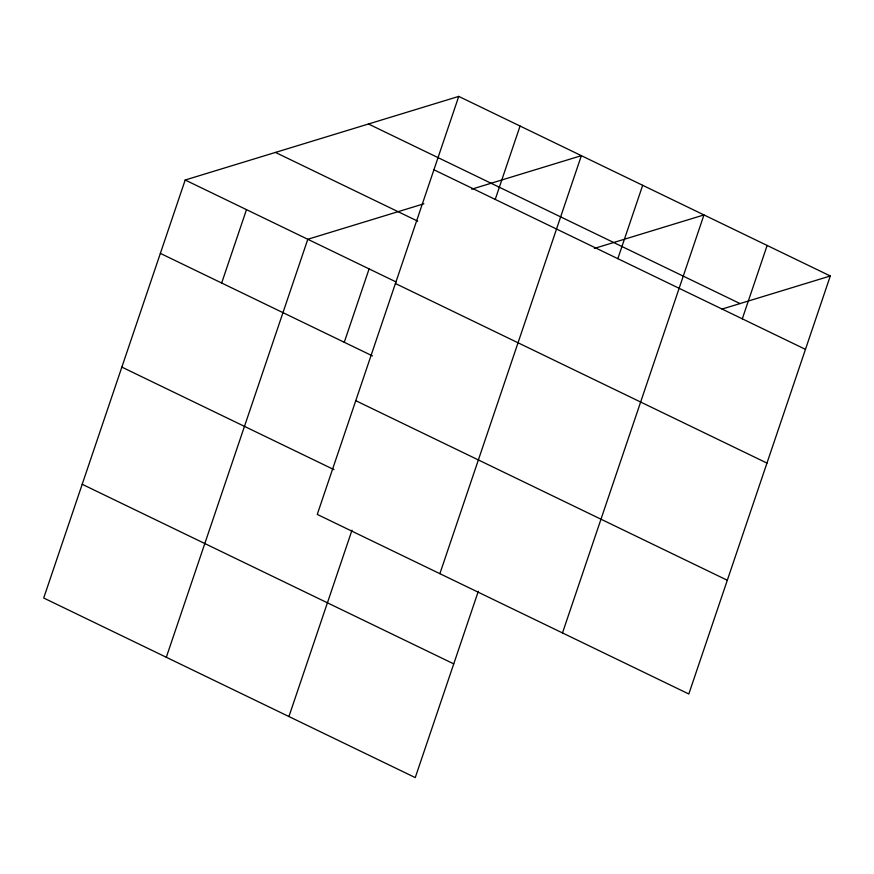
<?xml version="1.0" encoding="UTF-8"?>
<svg xmlns="http://www.w3.org/2000/svg" width="874" height="874" viewBox="0 0 874 874"><rect width="100%" height="100%" fill="white"/><g stroke="black" fill="none" stroke-linecap="round" stroke-linejoin="round"><path stroke-width="1.31" d="M458.752 96.402L317.262 514.415L688.81 693.989L830.3 275.987L458.752 96.402L185.19 180.011L43.7 598.013L415.248 777.598L478.318 591.272M221.657 283.012L246.49 209.64M166.311 657.281L307.801 239.268L423.912 203.784M344.269 342.269L369.101 268.897M288.923 716.538L351.993 530.212M495.219 199.414L520.063 126.031M439.873 573.672L581.363 155.67L471.709 189.177M617.831 258.671L642.674 185.299M562.485 632.94L703.974 214.928L594.32 248.435M742.299 318.824L767.143 245.452M721.935 309.101L830.3 275.987M368.478 123.999L740.027 303.573M433.919 169.785L805.467 349.36M275.463 152.426L417.696 221.166M185.19 180.011L396.075 281.941M395.419 283.515L766.968 463.089M160.357 253.384L372.466 355.904M355.762 400.685L727.31 580.26M121.857 367.113L333.977 469.633M82.2 484.283L453.737 663.869"/></g></svg>
